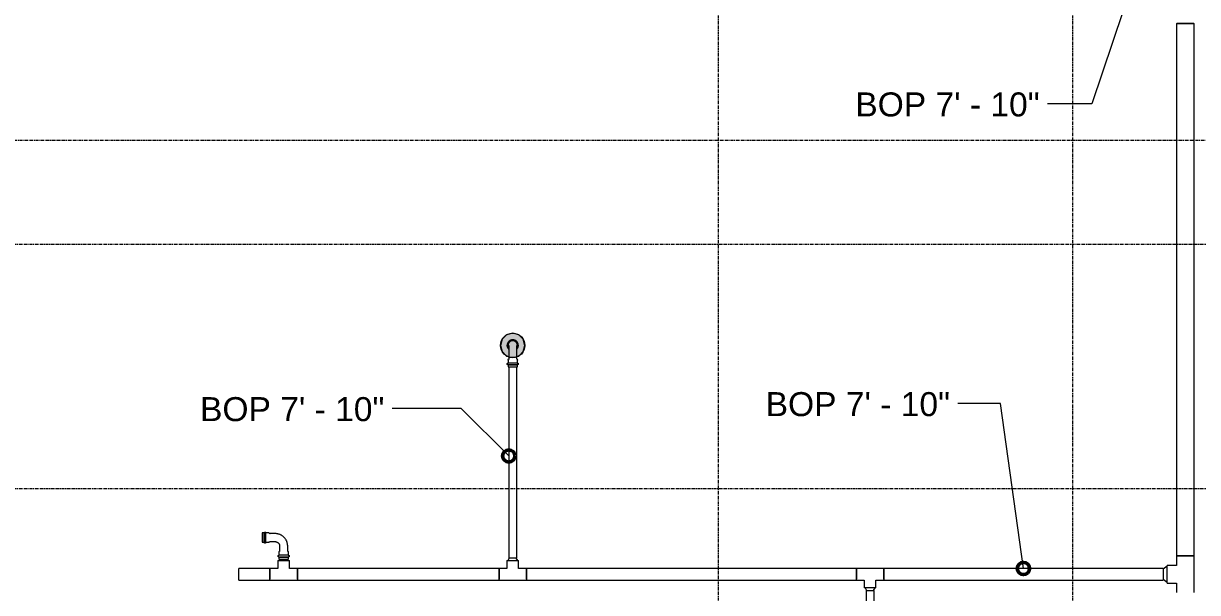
# Model space of a CAD drawing. Header units: inches. Extents: x -3679 to 241, y -496 to 1784.
# Drawn here: x -2124.7 to -1932.5, y 754.9 to 848.2 of the extents above; entities that cross this region are included whole.
import ezdxf

# ---------------------------------------------------------------- set-up
doc = ezdxf.new("R2010")
doc.units = ezdxf.units.IN
doc.header["$MEASUREMENT"] = 0
doc.linetypes.add('Grid Line', pattern=[0.875, 0.5, -0.125, 0.125, -0.125])
for name, color, linetype, lineweight in [('A-ANNO-NOTE', 250, 'Continuous', 9), ('G-ANNO-DIMS', 251, 'Continuous', 9), ('P-PIPE', 1, 'Continuous', 9), ('P-PIPE-CNTR', 1, 'Continuous', 9), ('S-GRID', 8, 'Continuous', 9)]:
    doc.layers.add(name, color=color, linetype=linetype, lineweight=lineweight)
doc.styles.add('Arial', font='arial.ttf', dxfattribs={"height": 3.934132})

# ---------------------------------------------------------------- blocks, each defined once
blk = doc.blocks.new('Victaulic-VicPress316-Elbow 90-45deg Style P568_P571 - Standard-V1-SECOND LEVEL')
at = {"layer": 'P-PIPE'}
for p, q in [((-0.77, 3.52), (-0.77, 3.18)), ((0.77, 3.52), (-0.77, 3.52)), ((-0.77, 3.18), (0.77, 3.18)), ((-0.77, 2.89), (-0.77, 2.44)), ((-0.77, 2.89), (0.77, 2.89)), ((-0.66, 2.28), (-0.66, 1.39)), ((0.66, 1.39), (0.66, 2.28)), ((0.77, 3.18), (0.77, 3.52)), ((0.77, 2.44), (0.77, 2.89)), ((-3.18, 0.77), (-3.52, 0.77)), ((-3.52, 0.77), (-3.52, -0.77)), ((-3.18, -0.77), (-3.18, 0.77)), ((-2.44, 0.77), (-2.89, 0.77)), ((-2.89, -0.77), (-2.89, 0.77)), ((-1.39, 0.66), (-2.28, 0.66)), ((-3.52, -0.77), (-3.18, -0.77)), ((-2.89, -0.77), (-2.44, -0.77)), ((-2.28, -0.66), (-1.39, -0.66))]:
    blk.add_line(p, q, dxfattribs=at)
at = {"layer": 'P-PIPE', "flags": 128}
for points in [[(-0.77, 2.89), (-0.77, 2.89), (-0.78, 2.89), (-0.78, 2.89), (-0.79, 2.89), (-0.8, 2.89), (-0.8, 2.89), (-0.81, 2.9), (-0.81, 2.9), (-0.82, 2.9), (-0.82, 2.9), (-0.83, 2.9), (-0.83, 2.91), (-0.84, 2.91), (-0.84, 2.91), (-0.85, 2.92), (-0.85, 2.92), (-0.86, 2.92), (-0.86, 2.93), (-0.87, 2.93), (-0.87, 2.93), (-0.87, 2.94), (-0.88, 2.94), (-0.88, 2.95), (-0.89, 2.95), (-0.89, 2.96), (-0.89, 2.96), (-0.89, 2.97), (-0.9, 2.97), (-0.9, 2.98), (-0.9, 2.98), (-0.9, 2.99), (-0.91, 2.99), (-0.91, 3), (-0.91, 3.01), (-0.91, 3.01), (-0.91, 3.02), (-0.91, 3.02), (-0.91, 3.03), (-0.91, 3.03), (-0.91, 3.04), (-0.91, 3.05), (-0.91, 3.05), (-0.91, 3.06), (-0.91, 3.06), (-0.91, 3.07), (-0.91, 3.07), (-0.91, 3.08), (-0.9, 3.09), (-0.9, 3.09), (-0.9, 3.1), (-0.9, 3.1), (-0.89, 3.11), (-0.89, 3.11), (-0.89, 3.12), (-0.88, 3.12), (-0.88, 3.13), (-0.88, 3.13), (-0.87, 3.14), (-0.87, 3.14), (-0.86, 3.14), (-0.86, 3.15), (-0.86, 3.15), (-0.85, 3.15), (-0.85, 3.16), (-0.84, 3.16), (-0.84, 3.16), (-0.83, 3.17), (-0.83, 3.17), (-0.82, 3.17), (-0.82, 3.17), (-0.81, 3.17), (-0.8, 3.18), (-0.8, 3.18), (-0.79, 3.18), (-0.79, 3.18), (-0.78, 3.18), (-0.78, 3.18), (-0.77, 3.18), (-0.77, 3.18)], [(0.77, 3.18), (0.77, 3.18), (0.76, 3.18), (0.76, 3.18), (0.76, 3.18), (0.75, 3.18), (0.74, 3.18), (0.74, 3.18), (0.73, 3.18), (0.72, 3.18), (0.71, 3.18), (0.69, 3.18), (0.68, 3.18), (0.67, 3.18), (0.65, 3.18), (0.63, 3.18), (0.61, 3.18), (0.6, 3.18), (0.58, 3.18), (0.56, 3.18), (0.53, 3.18), (0.51, 3.18), (0.49, 3.18), (0.46, 3.18), (0.44, 3.18), (0.41, 3.18), (0.39, 3.18), (0.36, 3.18), (0.33, 3.18), (0.31, 3.18), (0.28, 3.18), (0.25, 3.18), (0.22, 3.18), (0.19, 3.18), (0.16, 3.18), (0.13, 3.18), (0.1, 3.18), (0.07, 3.18), (0.04, 3.18), (0.01, 3.18), (-0.02, 3.18), (-0.05, 3.18), (-0.08, 3.18), (-0.11, 3.18), (-0.14, 3.18), (-0.17, 3.18), (-0.2, 3.18), (-0.23, 3.18), (-0.26, 3.18), (-0.29, 3.18), (-0.32, 3.18), (-0.35, 3.18), (-0.37, 3.18), (-0.4, 3.18), (-0.43, 3.18), (-0.45, 3.18), (-0.48, 3.18), (-0.5, 3.18), (-0.52, 3.18), (-0.54, 3.18), (-0.57, 3.18), (-0.59, 3.18), (-0.6, 3.18), (-0.62, 3.18), (-0.64, 3.18), (-0.66, 3.18), (-0.67, 3.18), (-0.69, 3.18), (-0.7, 3.18), (-0.71, 3.18), (-0.72, 3.18), (-0.73, 3.18), (-0.74, 3.18), (-0.75, 3.18), (-0.75, 3.18), (-0.76, 3.18), (-0.76, 3.18), (-0.77, 3.18), (-0.77, 3.18), (-0.77, 3.18)], [(-0.77, 3.18), (-0.77, 3.18), (-0.76, 3.18), (-0.76, 3.18), (-0.76, 3.18), (-0.75, 3.18), (-0.74, 3.18), (-0.74, 3.18), (-0.73, 3.18)], [(-0.77, 2.89), (-0.77, 2.89), (-0.76, 2.89), (-0.76, 2.89), (-0.76, 2.89), (-0.75, 2.89), (-0.74, 2.89), (-0.74, 2.89), (-0.73, 2.89), (-0.72, 2.89), (-0.71, 2.89), (-0.69, 2.89), (-0.68, 2.89), (-0.67, 2.89), (-0.65, 2.89), (-0.63, 2.89), (-0.61, 2.89), (-0.6, 2.89), (-0.58, 2.89), (-0.56, 2.89), (-0.53, 2.89), (-0.51, 2.89), (-0.49, 2.89), (-0.46, 2.89), (-0.44, 2.89), (-0.41, 2.89), (-0.39, 2.89), (-0.36, 2.89), (-0.33, 2.89), (-0.31, 2.89), (-0.28, 2.89), (-0.25, 2.89), (-0.22, 2.89), (-0.19, 2.89), (-0.16, 2.89), (-0.13, 2.89), (-0.1, 2.89), (-0.07, 2.89), (-0.04, 2.89), (-0.01, 2.89), (0.02, 2.89), (0.05, 2.89), (0.08, 2.89), (0.11, 2.89), (0.14, 2.89), (0.17, 2.89), (0.2, 2.89), (0.23, 2.89), (0.26, 2.89), (0.29, 2.89), (0.32, 2.89), (0.35, 2.89), (0.37, 2.89), (0.4, 2.89), (0.43, 2.89), (0.45, 2.89), (0.48, 2.89), (0.5, 2.89), (0.52, 2.89), (0.54, 2.89), (0.57, 2.89), (0.59, 2.89), (0.6, 2.89), (0.62, 2.89), (0.64, 2.89), (0.66, 2.89), (0.67, 2.89), (0.69, 2.89), (0.7, 2.89), (0.71, 2.89), (0.72, 2.89), (0.73, 2.89), (0.74, 2.89), (0.75, 2.89), (0.75, 2.89), (0.76, 2.89), (0.76, 2.89), (0.77, 2.89), (0.77, 2.89), (0.77, 2.89)], [(-0.72, 2.89), (-0.73, 2.89), (-0.74, 2.89), (-0.75, 2.89), (-0.75, 2.89), (-0.76, 2.89), (-0.76, 2.89), (-0.77, 2.89), (-0.77, 2.89), (-0.77, 2.89)], [(-0.66, 2.22), (-0.67, 2.23), (-0.67, 2.23), (-0.68, 2.24), (-0.69, 2.25), (-0.7, 2.26), (-0.7, 2.27), (-0.71, 2.27), (-0.72, 2.28), (-0.72, 2.29), (-0.73, 2.3), (-0.73, 2.31), (-0.74, 2.32), (-0.74, 2.33), (-0.75, 2.34), (-0.75, 2.35), (-0.76, 2.36), (-0.76, 2.37), (-0.76, 2.38), (-0.76, 2.39), (-0.76, 2.4), (-0.77, 2.42), (-0.77, 2.43), (-0.77, 2.44), (-0.77, 2.44)], [(0.77, 2.44), (0.77, 2.43), (0.77, 2.42), (0.76, 2.41), (0.76, 2.4), (0.76, 2.38), (0.76, 2.37), (0.76, 2.36), (0.75, 2.35), (0.75, 2.34), (0.74, 2.33), (0.74, 2.32), (0.74, 2.31), (0.73, 2.3), (0.72, 2.29), (0.72, 2.29), (0.71, 2.28), (0.71, 2.27), (0.7, 2.26), (0.69, 2.25), (0.68, 2.24), (0.68, 2.24), (0.67, 2.23), (0.66, 2.22), (0.66, 2.22)], [(0.72, 3.18), (0.73, 3.18), (0.74, 3.18), (0.75, 3.18), (0.75, 3.18), (0.76, 3.18), (0.76, 3.18), (0.77, 3.18), (0.77, 3.18), (0.77, 3.18)], [(0.77, 2.89), (0.77, 2.89), (0.76, 2.89), (0.76, 2.89), (0.76, 2.89), (0.75, 2.89), (0.74, 2.89), (0.74, 2.89), (0.73, 2.89)], [(0.77, 3.18), (0.77, 3.18), (0.78, 3.18), (0.78, 3.18), (0.79, 3.18), (0.8, 3.18), (0.8, 3.18), (0.81, 3.18), (0.81, 3.17), (0.82, 3.17), (0.82, 3.17), (0.83, 3.17), (0.83, 3.17), (0.84, 3.16), (0.84, 3.16), (0.85, 3.16), (0.85, 3.15), (0.86, 3.15), (0.86, 3.15), (0.87, 3.14), (0.87, 3.14), (0.87, 3.13), (0.88, 3.13), (0.88, 3.12), (0.89, 3.12), (0.89, 3.11), (0.89, 3.11), (0.89, 3.1), (0.9, 3.1), (0.9, 3.09), (0.9, 3.09), (0.9, 3.08), (0.91, 3.08), (0.91, 3.07), (0.91, 3.07), (0.91, 3.06), (0.91, 3.05), (0.91, 3.05), (0.91, 3.04), (0.91, 3.04), (0.91, 3.03), (0.91, 3.03), (0.91, 3.02), (0.91, 3.01), (0.91, 3.01), (0.91, 3), (0.91, 3), (0.91, 2.99), (0.9, 2.99), (0.9, 2.98), (0.9, 2.98), (0.9, 2.97), (0.89, 2.97), (0.89, 2.96), (0.89, 2.96), (0.88, 2.95), (0.88, 2.95), (0.88, 2.94), (0.87, 2.94), (0.87, 2.93), (0.86, 2.93), (0.86, 2.92), (0.86, 2.92), (0.85, 2.92), (0.85, 2.91), (0.84, 2.91), (0.84, 2.91), (0.83, 2.91), (0.83, 2.9), (0.82, 2.9), (0.82, 2.9), (0.81, 2.9), (0.8, 2.9), (0.8, 2.89), (0.79, 2.89), (0.79, 2.89), (0.78, 2.89), (0.78, 2.89), (0.77, 2.89), (0.77, 2.89)], [(-3.18, 0.77), (-3.18, 0.77), (-3.18, 0.78), (-3.18, 0.78), (-3.18, 0.79), (-3.18, 0.8), (-3.18, 0.8), (-3.18, 0.81), (-3.17, 0.81), (-3.17, 0.82), (-3.17, 0.82), (-3.17, 0.83), (-3.17, 0.83), (-3.16, 0.84), (-3.16, 0.84), (-3.16, 0.85), (-3.15, 0.85), (-3.15, 0.86), (-3.15, 0.86), (-3.14, 0.87), (-3.14, 0.87), (-3.13, 0.87), (-3.13, 0.88), (-3.12, 0.88), (-3.12, 0.89), (-3.11, 0.89), (-3.11, 0.89), (-3.1, 0.89), (-3.1, 0.9), (-3.09, 0.9), (-3.09, 0.9), (-3.08, 0.9), (-3.08, 0.91), (-3.07, 0.91), (-3.07, 0.91), (-3.06, 0.91), (-3.05, 0.91), (-3.05, 0.91), (-3.04, 0.91), (-3.04, 0.91), (-3.03, 0.91), (-3.03, 0.91), (-3.02, 0.91), (-3.01, 0.91), (-3.01, 0.91), (-3, 0.91), (-3, 0.91), (-2.99, 0.91), (-2.99, 0.9), (-2.98, 0.9), (-2.98, 0.9), (-2.97, 0.9), (-2.97, 0.89), (-2.96, 0.89), (-2.96, 0.89), (-2.95, 0.88), (-2.95, 0.88), (-2.94, 0.88), (-2.94, 0.87), (-2.93, 0.87), (-2.93, 0.86), (-2.92, 0.86), (-2.92, 0.86), (-2.92, 0.85), (-2.91, 0.85), (-2.91, 0.84), (-2.91, 0.84), (-2.91, 0.83), (-2.9, 0.83), (-2.9, 0.82), (-2.9, 0.82), (-2.9, 0.81), (-2.9, 0.8), (-2.89, 0.8), (-2.89, 0.79), (-2.89, 0.79), (-2.89, 0.78), (-2.89, 0.78), (-2.89, 0.77), (-2.89, 0.77)], [(-3.18, 0.77), (-3.18, 0.77), (-3.18, 0.76), (-3.18, 0.76), (-3.18, 0.76), (-3.18, 0.75), (-3.18, 0.74), (-3.18, 0.74), (-3.18, 0.73), (-3.18, 0.72), (-3.18, 0.71), (-3.18, 0.69), (-3.18, 0.68), (-3.18, 0.67), (-3.18, 0.65), (-3.18, 0.63), (-3.18, 0.61), (-3.18, 0.6), (-3.18, 0.58), (-3.18, 0.56), (-3.18, 0.53), (-3.18, 0.51), (-3.18, 0.49), (-3.18, 0.46), (-3.18, 0.44), (-3.18, 0.41), (-3.18, 0.39), (-3.18, 0.36), (-3.18, 0.33), (-3.18, 0.31), (-3.18, 0.28), (-3.18, 0.25), (-3.18, 0.22), (-3.18, 0.19), (-3.18, 0.16), (-3.18, 0.13), (-3.18, 0.1), (-3.18, 0.07), (-3.18, 0.04), (-3.18, 0.01), (-3.18, -0.02), (-3.18, -0.05), (-3.18, -0.08), (-3.18, -0.11), (-3.18, -0.14), (-3.18, -0.17), (-3.18, -0.2), (-3.18, -0.23), (-3.18, -0.26), (-3.18, -0.29), (-3.18, -0.32), (-3.18, -0.35), (-3.18, -0.37), (-3.18, -0.4), (-3.18, -0.43), (-3.18, -0.45), (-3.18, -0.48), (-3.18, -0.5), (-3.18, -0.52), (-3.18, -0.54), (-3.18, -0.57), (-3.18, -0.59), (-3.18, -0.6), (-3.18, -0.62), (-3.18, -0.64), (-3.18, -0.66), (-3.18, -0.67), (-3.18, -0.69), (-3.18, -0.7), (-3.18, -0.71), (-3.18, -0.72), (-3.18, -0.73), (-3.18, -0.74), (-3.18, -0.75), (-3.18, -0.75), (-3.18, -0.76), (-3.18, -0.76), (-3.18, -0.77), (-3.18, -0.77), (-3.18, -0.77)], [(-3.18, 0.72), (-3.18, 0.73), (-3.18, 0.74), (-3.18, 0.75), (-3.18, 0.75), (-3.18, 0.76), (-3.18, 0.76), (-3.18, 0.77), (-3.18, 0.77), (-3.18, 0.77)], [(-2.89, -0.77), (-2.89, -0.77), (-2.89, -0.76), (-2.89, -0.76), (-2.89, -0.76), (-2.89, -0.75), (-2.89, -0.74), (-2.89, -0.74), (-2.89, -0.73), (-2.89, -0.72), (-2.89, -0.71), (-2.89, -0.69), (-2.89, -0.68), (-2.89, -0.67), (-2.89, -0.65), (-2.89, -0.63), (-2.89, -0.61), (-2.89, -0.6), (-2.89, -0.58), (-2.89, -0.56), (-2.89, -0.53), (-2.89, -0.51), (-2.89, -0.49), (-2.89, -0.46), (-2.89, -0.44), (-2.89, -0.41), (-2.89, -0.39), (-2.89, -0.36), (-2.89, -0.33), (-2.89, -0.31), (-2.89, -0.28), (-2.89, -0.25), (-2.89, -0.22), (-2.89, -0.19), (-2.89, -0.16), (-2.89, -0.13), (-2.89, -0.1), (-2.89, -0.07), (-2.89, -0.04), (-2.89, -0.01), (-2.89, 0.02), (-2.89, 0.05), (-2.89, 0.08), (-2.89, 0.11), (-2.89, 0.14), (-2.89, 0.17), (-2.89, 0.2), (-2.89, 0.23), (-2.89, 0.26), (-2.89, 0.29), (-2.89, 0.32), (-2.89, 0.35), (-2.89, 0.37), (-2.89, 0.4), (-2.89, 0.43), (-2.89, 0.45), (-2.89, 0.48), (-2.89, 0.5), (-2.89, 0.52), (-2.89, 0.54), (-2.89, 0.57), (-2.89, 0.59), (-2.89, 0.6), (-2.89, 0.62), (-2.89, 0.64), (-2.89, 0.66), (-2.89, 0.67), (-2.89, 0.69), (-2.89, 0.7), (-2.89, 0.71), (-2.89, 0.72), (-2.89, 0.73), (-2.89, 0.74), (-2.89, 0.75), (-2.89, 0.75), (-2.89, 0.76), (-2.89, 0.76), (-2.89, 0.77), (-2.89, 0.77), (-2.89, 0.77)], [(-2.89, 0.77), (-2.89, 0.77), (-2.89, 0.76), (-2.89, 0.76), (-2.89, 0.76), (-2.89, 0.75), (-2.89, 0.74), (-2.89, 0.74), (-2.89, 0.73)], [(-2.44, 0.77), (-2.43, 0.77), (-2.42, 0.77), (-2.41, 0.76), (-2.4, 0.76), (-2.38, 0.76), (-2.37, 0.76), (-2.36, 0.76), (-2.35, 0.75), (-2.34, 0.75), (-2.33, 0.74), (-2.32, 0.74), (-2.31, 0.74), (-2.3, 0.73), (-2.29, 0.72), (-2.29, 0.72), (-2.28, 0.71), (-2.27, 0.71), (-2.26, 0.7), (-2.25, 0.69), (-2.24, 0.68), (-2.24, 0.68), (-2.23, 0.67), (-2.22, 0.66), (-2.22, 0.66)], [(-0.66, 1.39), (-0.66, 1.36), (-0.66, 1.33), (-0.66, 1.3), (-0.67, 1.28), (-0.67, 1.25), (-0.68, 1.22), (-0.69, 1.19), (-0.69, 1.16), (-0.7, 1.13), (-0.72, 1.11), (-0.73, 1.08), (-0.74, 1.05), (-0.75, 1.03), (-0.77, 1), (-0.79, 0.98), (-0.8, 0.95), (-0.82, 0.93), (-0.84, 0.91), (-0.86, 0.89), (-0.88, 0.87), (-0.9, 0.85), (-0.92, 0.83), (-0.95, 0.81), (-0.97, 0.79), (-1, 0.77), (-1.02, 0.76), (-1.05, 0.74), (-1.07, 0.73), (-1.1, 0.72), (-1.13, 0.71), (-1.15, 0.7), (-1.18, 0.69), (-1.21, 0.68), (-1.24, 0.67), (-1.27, 0.67), (-1.3, 0.66), (-1.33, 0.66), (-1.36, 0.66), (-1.39, 0.66), (-1.39, 0.66)], [(-1.39, -0.66), (-1.31, -0.66), (-1.23, -0.65), (-1.15, -0.64), (-1.07, -0.63), (-0.99, -0.62), (-0.91, -0.6), (-0.83, -0.58), (-0.75, -0.55), (-0.67, -0.53), (-0.59, -0.5), (-0.52, -0.46), (-0.45, -0.43), (-0.37, -0.39), (-0.3, -0.34), (-0.24, -0.3), (-0.17, -0.25), (-0.1, -0.2), (-0.04, -0.15), (0.02, -0.09), (0.08, -0.04), (0.13, 0.02), (0.19, 0.09), (0.24, 0.15), (0.29, 0.22), (0.33, 0.29), (0.38, 0.35), (0.42, 0.43), (0.45, 0.5), (0.49, 0.57), (0.52, 0.65), (0.55, 0.73), (0.57, 0.81), (0.59, 0.88), (0.61, 0.96), (0.63, 1.04), (0.64, 1.13), (0.65, 1.21), (0.65, 1.29), (0.66, 1.37), (0.66, 1.39)], [(-3.18, -0.77), (-3.18, -0.77), (-3.18, -0.76), (-3.18, -0.76), (-3.18, -0.76), (-3.18, -0.75), (-3.18, -0.74), (-3.18, -0.74), (-3.18, -0.73)], [(-2.89, -0.77), (-2.89, -0.77), (-2.89, -0.78), (-2.89, -0.78), (-2.89, -0.79), (-2.89, -0.8), (-2.89, -0.8), (-2.9, -0.81), (-2.9, -0.81), (-2.9, -0.82), (-2.9, -0.82), (-2.9, -0.83), (-2.91, -0.83), (-2.91, -0.84), (-2.91, -0.84), (-2.92, -0.85), (-2.92, -0.85), (-2.92, -0.86), (-2.93, -0.86), (-2.93, -0.87), (-2.93, -0.87), (-2.94, -0.87), (-2.94, -0.88), (-2.95, -0.88), (-2.95, -0.89), (-2.96, -0.89), (-2.96, -0.89), (-2.97, -0.89), (-2.97, -0.9), (-2.98, -0.9), (-2.98, -0.9), (-2.99, -0.9), (-2.99, -0.91), (-3, -0.91), (-3.01, -0.91), (-3.01, -0.91), (-3.02, -0.91), (-3.02, -0.91), (-3.03, -0.91), (-3.03, -0.91), (-3.04, -0.91), (-3.05, -0.91), (-3.05, -0.91), (-3.06, -0.91), (-3.06, -0.91), (-3.07, -0.91), (-3.07, -0.91), (-3.08, -0.91), (-3.09, -0.9), (-3.09, -0.9), (-3.1, -0.9), (-3.1, -0.9), (-3.11, -0.89), (-3.11, -0.89), (-3.12, -0.89), (-3.12, -0.88), (-3.13, -0.88), (-3.13, -0.88), (-3.14, -0.87), (-3.14, -0.87), (-3.14, -0.86), (-3.15, -0.86), (-3.15, -0.86), (-3.15, -0.85), (-3.16, -0.85), (-3.16, -0.84), (-3.16, -0.84), (-3.17, -0.83), (-3.17, -0.83), (-3.17, -0.82), (-3.17, -0.82), (-3.17, -0.81), (-3.18, -0.8), (-3.18, -0.8), (-3.18, -0.79), (-3.18, -0.79), (-3.18, -0.78), (-3.18, -0.78), (-3.18, -0.77), (-3.18, -0.77)], [(-2.89, -0.72), (-2.89, -0.73), (-2.89, -0.74), (-2.89, -0.75), (-2.89, -0.75), (-2.89, -0.76), (-2.89, -0.76), (-2.89, -0.77), (-2.89, -0.77), (-2.89, -0.77)], [(-2.22, -0.66), (-2.23, -0.67), (-2.23, -0.67), (-2.24, -0.68), (-2.25, -0.69), (-2.26, -0.7), (-2.27, -0.7), (-2.27, -0.71), (-2.28, -0.72), (-2.29, -0.72), (-2.3, -0.73), (-2.31, -0.73), (-2.32, -0.74), (-2.33, -0.74), (-2.34, -0.75), (-2.35, -0.75), (-2.36, -0.76), (-2.37, -0.76), (-2.38, -0.76), (-2.39, -0.76), (-2.4, -0.76), (-2.42, -0.77), (-2.43, -0.77), (-2.44, -0.77), (-2.44, -0.77)]]:
    blk.add_lwpolyline(points, dxfattribs=at)
blk = doc.blocks.new('Victaulic-VicPress316-Elbow 90-45deg Style P568_P571 - Standard-V2-SECOND LEVEL')
at = {"layer": 'P-PIPE'}
for p, q in [((-3203.7, 731.1), (-3203.7, 730.2)), ((-3202.39, 730.21), (-3202.39, 731.1)), ((-3203.81, 730.05), (-3203.81, 729.6)), ((-3203.05, 729.6), (-3203.81, 729.6)), ((-3203.81, 729.31), (-3203.81, 728.97)), ((-3203.05, 729.31), (-3203.81, 729.31)), ((-3203.81, 728.97), (-3203.05, 728.97)), ((-3202.28, 729.6), (-3203.05, 729.6)), ((-3202.28, 729.31), (-3203.05, 729.31)), ((-3203.05, 728.97), (-3202.28, 728.97)), ((-3202.28, 729.6), (-3202.28, 730.05)), ((-3202.28, 728.97), (-3202.28, 729.31))]:
    blk.add_line(p, q, dxfattribs=at)
at = {"layer": 'P-PIPE', "flags": 128}
for points in [[(-3203.05, 733.4), (-3203.08, 733.4), (-3203.12, 733.4), (-3203.16, 733.4), (-3203.19, 733.39), (-3203.23, 733.38), (-3203.26, 733.38), (-3203.3, 733.37), (-3203.33, 733.36), (-3203.37, 733.34), (-3203.4, 733.33), (-3203.43, 733.32), (-3203.47, 733.3), (-3203.5, 733.28), (-3203.53, 733.26), (-3203.56, 733.24), (-3203.59, 733.22), (-3203.62, 733.2), (-3203.65, 733.18), (-3203.67, 733.15), (-3203.7, 733.13), (-3203.73, 733.1), (-3203.75, 733.07), (-3203.77, 733.04), (-3203.79, 733.01), (-3203.81, 732.98), (-3203.83, 732.95), (-3203.85, 732.92), (-3203.87, 732.89), (-3203.88, 732.85), (-3203.9, 732.82), (-3203.91, 732.79), (-3203.92, 732.75), (-3203.93, 732.72), (-3203.94, 732.68), (-3203.94, 732.65), (-3203.95, 732.61), (-3203.95, 732.57), (-3203.96, 732.54), (-3203.96, 732.5), (-3203.96, 732.46), (-3203.96, 732.43), (-3203.95, 732.39), (-3203.95, 732.35), (-3203.94, 732.32), (-3203.93, 732.28), (-3203.93, 732.25), (-3203.91, 732.21), (-3203.9, 732.18), (-3203.89, 732.14), (-3203.88, 732.11), (-3203.86, 732.08), (-3203.84, 732.05), (-3203.82, 732.01), (-3203.8, 731.98), (-3203.78, 731.95), (-3203.76, 731.92), (-3203.74, 731.9), (-3203.71, 731.87)], [(-3203.05, 733.26), (-3203.08, 733.26), (-3203.11, 733.25), (-3203.14, 733.25), (-3203.17, 733.25), (-3203.2, 733.24), (-3203.23, 733.23), (-3203.26, 733.23), (-3203.29, 733.22), (-3203.32, 733.21), (-3203.34, 733.2), (-3203.37, 733.18), (-3203.4, 733.17), (-3203.43, 733.16), (-3203.45, 733.14), (-3203.48, 733.12), (-3203.5, 733.1), (-3203.53, 733.09), (-3203.55, 733.07), (-3203.57, 733.05), (-3203.6, 733.02), (-3203.62, 733), (-3203.64, 732.98), (-3203.66, 732.95), (-3203.67, 732.93), (-3203.69, 732.9), (-3203.71, 732.88), (-3203.72, 732.85), (-3203.74, 732.82), (-3203.75, 732.8), (-3203.76, 732.77), (-3203.77, 732.74), (-3203.78, 732.71), (-3203.79, 732.68), (-3203.8, 732.65), (-3203.8, 732.62), (-3203.81, 732.59), (-3203.81, 732.56), (-3203.81, 732.53), (-3203.81, 732.5), (-3203.81, 732.47), (-3203.81, 732.44), (-3203.81, 732.41), (-3203.8, 732.38), (-3203.8, 732.35), (-3203.79, 732.32), (-3203.78, 732.29), (-3203.78, 732.26), (-3203.77, 732.23), (-3203.76, 732.2), (-3203.74, 732.17), (-3203.73, 732.14), (-3203.72, 732.12), (-3203.7, 732.1)], [(-3203.7, 732.49), (-3203.7, 732.49), (-3203.7, 732.49), (-3203.7, 732.48), (-3203.7, 732.47), (-3203.7, 732.46), (-3203.7, 732.45), (-3203.7, 732.44), (-3203.7, 732.42), (-3203.7, 732.4), (-3203.7, 732.38), (-3203.7, 732.36), (-3203.7, 732.33), (-3203.7, 732.31), (-3203.7, 732.28), (-3203.7, 732.25), (-3203.7, 732.21), (-3203.7, 732.18), (-3203.7, 732.14), (-3203.7, 732.11), (-3203.7, 732.07), (-3203.7, 732.03), (-3203.7, 731.98), (-3203.7, 731.94), (-3203.7, 731.9), (-3203.7, 731.85), (-3203.7, 731.8), (-3203.7, 731.75), (-3203.7, 731.7), (-3203.7, 731.65), (-3203.7, 731.6), (-3203.7, 731.55), (-3203.7, 731.5), (-3203.7, 731.44), (-3203.7, 731.39), (-3203.7, 731.33), (-3203.7, 731.28), (-3203.7, 731.22), (-3203.7, 731.17), (-3203.7, 731.11), (-3203.7, 731.1)], [(-3202.39, 731.86), (-3202.37, 731.88), (-3202.34, 731.91), (-3202.32, 731.94), (-3202.3, 731.97), (-3202.28, 732), (-3202.26, 732.03), (-3202.24, 732.06), (-3202.23, 732.09), (-3202.21, 732.13), (-3202.2, 732.16), (-3202.18, 732.19), (-3202.17, 732.23), (-3202.16, 732.26), (-3202.15, 732.3), (-3202.15, 732.33), (-3202.14, 732.37), (-3202.14, 732.41), (-3202.14, 732.44), (-3202.13, 732.48), (-3202.13, 732.52), (-3202.14, 732.55), (-3202.14, 732.59), (-3202.14, 732.63), (-3202.15, 732.66), (-3202.16, 732.7), (-3202.17, 732.73), (-3202.18, 732.77), (-3202.19, 732.8), (-3202.2, 732.84), (-3202.22, 732.87), (-3202.23, 732.9), (-3202.25, 732.93), (-3202.27, 732.97), (-3202.29, 733), (-3202.31, 733.03), (-3202.33, 733.06), (-3202.35, 733.08), (-3202.38, 733.11), (-3202.4, 733.14), (-3202.43, 733.16), (-3202.46, 733.19), (-3202.49, 733.21), (-3202.51, 733.23), (-3202.55, 733.25), (-3202.58, 733.27), (-3202.61, 733.29), (-3202.64, 733.31), (-3202.67, 733.32), (-3202.71, 733.34), (-3202.74, 733.35), (-3202.78, 733.36), (-3202.81, 733.37), (-3202.85, 733.38), (-3202.88, 733.39), (-3202.92, 733.39), (-3202.95, 733.4), (-3202.99, 733.4), (-3203.03, 733.4), (-3203.05, 733.4)], [(-3202.39, 732.1), (-3202.37, 732.13), (-3202.36, 732.16), (-3202.34, 732.18), (-3202.33, 732.21), (-3202.32, 732.24), (-3202.31, 732.27), (-3202.3, 732.3), (-3202.3, 732.33), (-3202.29, 732.36), (-3202.29, 732.39), (-3202.28, 732.42), (-3202.28, 732.45), (-3202.28, 732.48), (-3202.28, 732.51), (-3202.28, 732.54), (-3202.28, 732.57), (-3202.29, 732.6), (-3202.29, 732.63), (-3202.3, 732.66), (-3202.31, 732.69), (-3202.32, 732.72), (-3202.33, 732.75), (-3202.34, 732.78), (-3202.35, 732.81), (-3202.36, 732.84), (-3202.38, 732.86), (-3202.39, 732.89), (-3202.41, 732.92), (-3202.43, 732.94), (-3202.44, 732.97), (-3202.46, 732.99), (-3202.48, 733.01), (-3202.51, 733.03), (-3202.53, 733.06), (-3202.55, 733.08), (-3202.58, 733.09), (-3202.6, 733.11), (-3202.62, 733.13), (-3202.65, 733.15), (-3202.68, 733.16), (-3202.7, 733.18), (-3202.73, 733.19), (-3202.76, 733.2), (-3202.79, 733.21), (-3202.82, 733.22), (-3202.85, 733.23), (-3202.88, 733.24), (-3202.91, 733.24), (-3202.94, 733.25), (-3202.97, 733.25), (-3203, 733.26), (-3203.03, 733.26), (-3203.05, 733.26)], [(-3202.39, 731.1), (-3202.39, 731.15), (-3202.39, 731.21), (-3202.39, 731.26), (-3202.39, 731.32), (-3202.39, 731.37), (-3202.39, 731.43), (-3202.39, 731.48), (-3202.39, 731.54), (-3202.39, 731.59), (-3202.39, 731.64), (-3202.39, 731.69), (-3202.39, 731.74), (-3202.39, 731.79), (-3202.39, 731.84), (-3202.39, 731.88), (-3202.39, 731.93), (-3202.39, 731.97), (-3202.39, 732.02), (-3202.39, 732.06), (-3202.39, 732.1), (-3202.39, 732.13), (-3202.39, 732.17), (-3202.39, 732.21), (-3202.39, 732.24), (-3202.39, 732.27), (-3202.39, 732.3), (-3202.39, 732.33), (-3202.39, 732.35), (-3202.39, 732.37), (-3202.39, 732.4), (-3202.39, 732.41), (-3202.39, 732.43), (-3202.39, 732.45), (-3202.39, 732.46), (-3202.39, 732.47), (-3202.39, 732.48), (-3202.39, 732.48), (-3202.39, 732.49), (-3202.39, 732.49), (-3202.39, 732.49)], [(-3203.81, 729.31), (-3203.82, 729.31), (-3203.82, 729.31), (-3203.83, 729.31), (-3203.84, 729.31), (-3203.84, 729.31), (-3203.85, 729.31), (-3203.85, 729.31), (-3203.86, 729.32), (-3203.86, 729.32), (-3203.87, 729.32), (-3203.87, 729.32), (-3203.88, 729.32), (-3203.88, 729.33), (-3203.89, 729.33), (-3203.89, 729.33), (-3203.9, 729.34), (-3203.9, 729.34), (-3203.91, 729.34), (-3203.91, 729.35), (-3203.92, 729.35), (-3203.92, 729.36), (-3203.92, 729.36), (-3203.93, 729.37), (-3203.93, 729.37), (-3203.93, 729.38), (-3203.94, 729.38), (-3203.94, 729.39), (-3203.94, 729.39), (-3203.95, 729.4), (-3203.95, 729.4), (-3203.95, 729.41), (-3203.95, 729.41), (-3203.95, 729.42), (-3203.95, 729.42), (-3203.96, 729.43), (-3203.96, 729.44), (-3203.96, 729.44), (-3203.96, 729.45), (-3203.96, 729.45), (-3203.96, 729.46), (-3203.96, 729.46), (-3203.96, 729.47), (-3203.96, 729.48), (-3203.96, 729.48), (-3203.95, 729.49), (-3203.95, 729.49), (-3203.95, 729.5), (-3203.95, 729.5), (-3203.95, 729.51), (-3203.94, 729.51), (-3203.94, 729.52), (-3203.94, 729.52), (-3203.94, 729.53), (-3203.93, 729.53), (-3203.93, 729.54), (-3203.93, 729.54), (-3203.92, 729.55), (-3203.92, 729.55), (-3203.92, 729.56), (-3203.91, 729.56), (-3203.91, 729.57), (-3203.9, 729.57), (-3203.9, 729.57), (-3203.89, 729.58), (-3203.89, 729.58), (-3203.88, 729.58), (-3203.88, 729.58), (-3203.87, 729.59), (-3203.87, 729.59), (-3203.86, 729.59), (-3203.86, 729.59), (-3203.85, 729.59), (-3203.84, 729.6), (-3203.84, 729.6), (-3203.83, 729.6), (-3203.83, 729.6), (-3203.82, 729.6), (-3203.82, 729.6), (-3203.81, 729.6)], [(-3203.81, 730.05), (-3203.81, 730.06), (-3203.81, 730.07), (-3203.81, 730.08), (-3203.81, 730.09), (-3203.81, 730.11), (-3203.8, 730.12), (-3203.8, 730.13), (-3203.8, 730.14), (-3203.8, 730.15), (-3203.79, 730.16), (-3203.79, 730.17), (-3203.78, 730.18), (-3203.78, 730.19), (-3203.77, 730.2), (-3203.76, 730.2), (-3203.76, 730.21), (-3203.75, 730.22), (-3203.74, 730.23), (-3203.74, 730.24), (-3203.73, 730.25), (-3203.72, 730.25), (-3203.71, 730.26), (-3203.71, 730.27), (-3203.7, 730.27)], [(-3203.05, 729.6), (-3203.08, 729.6), (-3203.11, 729.6), (-3203.14, 729.6), (-3203.17, 729.6), (-3203.2, 729.6), (-3203.23, 729.6), (-3203.26, 729.6), (-3203.29, 729.6), (-3203.32, 729.6), (-3203.34, 729.6), (-3203.37, 729.6), (-3203.4, 729.6), (-3203.43, 729.6), (-3203.45, 729.6), (-3203.48, 729.6), (-3203.5, 729.6), (-3203.53, 729.6), (-3203.55, 729.6), (-3203.57, 729.6), (-3203.6, 729.6), (-3203.62, 729.6), (-3203.64, 729.6), (-3203.66, 729.6), (-3203.67, 729.6), (-3203.69, 729.6), (-3203.71, 729.6), (-3203.72, 729.6), (-3203.74, 729.6), (-3203.75, 729.6), (-3203.76, 729.6), (-3203.77, 729.6), (-3203.78, 729.6), (-3203.79, 729.6), (-3203.8, 729.6), (-3203.8, 729.6), (-3203.81, 729.6), (-3203.81, 729.6), (-3203.81, 729.6), (-3203.81, 729.6), (-3203.81, 729.6)], [(-3203.81, 729.6), (-3203.81, 729.6), (-3203.81, 729.6), (-3203.81, 729.6), (-3203.8, 729.6), (-3203.8, 729.6), (-3203.79, 729.6), (-3203.78, 729.6), (-3203.77, 729.6)], [(-3203.77, 729.31), (-3203.78, 729.31), (-3203.79, 729.31), (-3203.8, 729.31), (-3203.8, 729.31), (-3203.81, 729.31), (-3203.81, 729.31), (-3203.81, 729.31), (-3203.81, 729.31), (-3203.81, 729.31)], [(-3203.81, 729.31), (-3203.81, 729.31), (-3203.81, 729.31), (-3203.81, 729.31), (-3203.8, 729.31), (-3203.8, 729.31), (-3203.79, 729.31), (-3203.78, 729.31), (-3203.77, 729.31), (-3203.76, 729.31), (-3203.75, 729.31), (-3203.74, 729.31), (-3203.73, 729.31), (-3203.71, 729.31), (-3203.7, 729.31), (-3203.68, 729.31), (-3203.66, 729.31), (-3203.64, 729.31), (-3203.62, 729.31), (-3203.6, 729.31), (-3203.58, 729.31), (-3203.56, 729.31), (-3203.53, 729.31), (-3203.51, 729.31), (-3203.49, 729.31), (-3203.46, 729.31), (-3203.43, 729.31), (-3203.41, 729.31), (-3203.38, 729.31), (-3203.35, 729.31), (-3203.32, 729.31), (-3203.29, 729.31), (-3203.27, 729.31), (-3203.24, 729.31), (-3203.21, 729.31), (-3203.18, 729.31), (-3203.15, 729.31), (-3203.12, 729.31), (-3203.08, 729.31), (-3203.05, 729.31), (-3203.05, 729.31)], [(-3202.28, 729.6), (-3202.28, 729.6), (-3202.28, 729.6), (-3202.29, 729.6), (-3202.29, 729.6), (-3202.29, 729.6), (-3202.3, 729.6), (-3202.31, 729.6), (-3202.32, 729.6), (-3202.33, 729.6), (-3202.34, 729.6), (-3202.35, 729.6), (-3202.37, 729.6), (-3202.38, 729.6), (-3202.4, 729.6), (-3202.41, 729.6), (-3202.43, 729.6), (-3202.45, 729.6), (-3202.47, 729.6), (-3202.49, 729.6), (-3202.51, 729.6), (-3202.53, 729.6), (-3202.56, 729.6), (-3202.58, 729.6), (-3202.61, 729.6), (-3202.63, 729.6), (-3202.66, 729.6), (-3202.68, 729.6), (-3202.71, 729.6), (-3202.74, 729.6), (-3202.77, 729.6), (-3202.8, 729.6), (-3202.83, 729.6), (-3202.86, 729.6), (-3202.89, 729.6), (-3202.92, 729.6), (-3202.95, 729.6), (-3202.98, 729.6), (-3203.01, 729.6), (-3203.04, 729.6), (-3203.05, 729.6)], [(-3203.05, 729.31), (-3203.02, 729.31), (-3202.98, 729.31), (-3202.95, 729.31), (-3202.92, 729.31), (-3202.89, 729.31), (-3202.86, 729.31), (-3202.83, 729.31), (-3202.8, 729.31), (-3202.78, 729.31), (-3202.75, 729.31), (-3202.72, 729.31), (-3202.69, 729.31), (-3202.67, 729.31), (-3202.64, 729.31), (-3202.61, 729.31), (-3202.59, 729.31), (-3202.56, 729.31), (-3202.54, 729.31), (-3202.52, 729.31), (-3202.5, 729.31), (-3202.48, 729.31), (-3202.46, 729.31), (-3202.44, 729.31), (-3202.42, 729.31), (-3202.4, 729.31), (-3202.39, 729.31), (-3202.37, 729.31), (-3202.36, 729.31), (-3202.34, 729.31), (-3202.33, 729.31), (-3202.32, 729.31), (-3202.31, 729.31), (-3202.3, 729.31), (-3202.3, 729.31), (-3202.29, 729.31), (-3202.29, 729.31), (-3202.28, 729.31), (-3202.28, 729.31), (-3202.28, 729.31), (-3202.28, 729.31)], [(-3202.39, 730.27), (-3202.38, 730.26), (-3202.37, 730.26), (-3202.36, 730.25), (-3202.36, 730.24), (-3202.35, 730.23), (-3202.34, 730.22), (-3202.33, 730.22), (-3202.33, 730.21), (-3202.32, 730.2), (-3202.32, 730.19), (-3202.31, 730.18), (-3202.31, 730.17), (-3202.3, 730.16), (-3202.3, 730.15), (-3202.29, 730.14), (-3202.29, 730.13), (-3202.29, 730.12), (-3202.29, 730.11), (-3202.28, 730.1), (-3202.28, 730.09), (-3202.28, 730.07), (-3202.28, 730.06), (-3202.28, 730.05), (-3202.28, 730.05)], [(-3202.32, 729.6), (-3202.31, 729.6), (-3202.3, 729.6), (-3202.3, 729.6), (-3202.29, 729.6), (-3202.29, 729.6), (-3202.28, 729.6), (-3202.28, 729.6), (-3202.28, 729.6), (-3202.28, 729.6)], [(-3202.28, 729.31), (-3202.28, 729.31), (-3202.28, 729.31), (-3202.29, 729.31), (-3202.29, 729.31), (-3202.29, 729.31), (-3202.3, 729.31), (-3202.31, 729.31), (-3202.32, 729.31)], [(-3202.28, 729.6), (-3202.27, 729.6), (-3202.27, 729.6), (-3202.26, 729.6), (-3202.26, 729.6), (-3202.25, 729.6), (-3202.24, 729.6), (-3202.24, 729.59), (-3202.23, 729.59), (-3202.23, 729.59), (-3202.22, 729.59), (-3202.22, 729.59), (-3202.21, 729.58), (-3202.21, 729.58), (-3202.2, 729.58), (-3202.2, 729.57), (-3202.19, 729.57), (-3202.19, 729.57), (-3202.18, 729.56), (-3202.18, 729.56), (-3202.18, 729.56), (-3202.17, 729.55), (-3202.17, 729.55), (-3202.16, 729.54), (-3202.16, 729.54), (-3202.16, 729.53), (-3202.15, 729.53), (-3202.15, 729.52), (-3202.15, 729.52), (-3202.15, 729.51), (-3202.14, 729.51), (-3202.14, 729.5), (-3202.14, 729.5), (-3202.14, 729.49), (-3202.14, 729.48), (-3202.14, 729.48), (-3202.14, 729.47), (-3202.13, 729.47), (-3202.13, 729.46), (-3202.13, 729.46), (-3202.13, 729.45), (-3202.13, 729.44), (-3202.13, 729.44), (-3202.14, 729.43), (-3202.14, 729.43), (-3202.14, 729.42), (-3202.14, 729.42), (-3202.14, 729.41), (-3202.14, 729.4), (-3202.14, 729.4), (-3202.15, 729.39), (-3202.15, 729.39), (-3202.15, 729.38), (-3202.16, 729.38), (-3202.16, 729.37), (-3202.16, 729.37), (-3202.17, 729.36), (-3202.17, 729.36), (-3202.17, 729.35), (-3202.18, 729.35), (-3202.18, 729.35), (-3202.19, 729.34), (-3202.19, 729.34), (-3202.19, 729.34), (-3202.2, 729.33), (-3202.2, 729.33), (-3202.21, 729.33), (-3202.21, 729.32), (-3202.22, 729.32), (-3202.23, 729.32), (-3202.23, 729.32), (-3202.24, 729.32), (-3202.24, 729.31), (-3202.25, 729.31), (-3202.25, 729.31), (-3202.26, 729.31), (-3202.26, 729.31), (-3202.27, 729.31), (-3202.28, 729.31), (-3202.28, 729.31)]]:
    blk.add_lwpolyline(points, dxfattribs=at)

msp = doc.modelspace()

# ---------------------------------------------------------------- hatches: boundary and pattern name
at = {"layer": 'A-ANNO-NOTE'}
msp.add_hatch(color=256, dxfattribs=at).paths.add_polyline_path([(-2044.64, 793.43), (-2043.64, 793.69), (-2042.9, 794.43), (-2042.64, 795.43), (-2042.9, 796.43), (-2043.64, 797.16), (-2044.64, 797.43), (-2045.64, 797.16), (-2046.37, 796.43), (-2046.64, 795.43), (-2046.37, 794.43), (-2045.64, 793.69)], flags=0)
h = msp.add_hatch(color=256, dxfattribs=at)
edge = h.paths.add_edge_path(flags=0)
edge.add_arc((-2044.64, 795.43), 2, 0, 360)

# ---------------------------------------------------------------- linework, layer by layer
for p, q in [((-2046.37, 796.43), (-2046.64, 795.43)), ((-2045.64, 797.16), (-2046.37, 796.43)), ((-2044.64, 797.43), (-2045.64, 797.16)), ((-2043.64, 797.16), (-2044.64, 797.43)), ((-2042.9, 796.43), (-2043.64, 797.16)), ((-2042.64, 795.43), (-2042.9, 796.43)), ((-2046.64, 795.43), (-2046.37, 794.43)), ((-2046.37, 794.43), (-2045.64, 793.69)), ((-2043.64, 793.69), (-2042.9, 794.43)), ((-2042.9, 794.43), (-2042.64, 795.43)), ((-2045.64, 793.69), (-2044.64, 793.43)), ((-2044.64, 793.43), (-2043.64, 793.69))]:
    msp.add_line(p, q, dxfattribs=at)
msp.add_circle((-2044.64, 795.43), 2, dxfattribs=at)
at = {"layer": 'G-ANNO-DIMS'}
for p, q in [((-1944.69, 850.22), (-1949.84, 835.01)), ((-1949.84, 835.01), (-1957.09, 835.01)), ((-2053.06, 785.08), (-2064.37, 785.08)), ((-2045.29, 777.31), (-2053.06, 785.08)), ((-1964.8, 785.9), (-1971.77, 785.9)), ((-1961.03, 758.88), (-1964.8, 785.9))]:
    msp.add_line(p, q, dxfattribs=at)
at = {"layer": 'G-ANNO-DIMS', "lineweight": 50}
for centre in [(-2045.29, 777.31), (-1961.03, 758.88)]:
    msp.add_circle(centre, 1, dxfattribs=at)
at = {"layer": 'P-PIPE'}
for p, q in [((-1935.94, 848.18), (-1935.94, 760.92)), ((-1935.94, 848.18), (-1935.22, 848.18)), ((-1935.75, 848.18), (-1935.89, 848.18)), ((-1935.52, 848.18), (-1935.74, 848.18)), ((-1935.22, 848.18), (-1935.52, 848.18)), ((-1934.87, 848.18), (-1935.22, 848.18)), ((-1935.22, 848.18), (-1933.06, 848.18)), ((-1934.13, 848.18), (-1934.87, 848.18)), ((-1933.78, 848.18), (-1934.13, 848.18)), ((-1933.48, 848.18), (-1933.78, 848.18)), ((-1933.26, 848.18), (-1933.48, 848.18)), ((-1933.11, 848.18), (-1933.25, 848.18)), ((-1933.06, 760.92), (-1933.06, 848.18)), ((-2045.29, 791.91), (-2045.29, 760.58)), ((-2043.98, 760.58), (-2043.98, 791.91)), ((-2083.09, 760.17), (-2083.09, 758.88)), ((-2083.09, 760.17), (-2081.18, 760.17)), ((-2082.8, 760.41), (-2082.95, 760.17)), ((-2081.32, 760.17), (-2081.47, 760.41)), ((-2081.18, 758.88), (-2081.18, 760.17)), ((-2045.59, 760.17), (-2045.59, 758.88)), ((-2045.59, 760.17), (-2043.68, 760.17)), ((-2045.2, 760.58), (-2045.45, 760.17)), ((-2043.98, 760.58), (-2045.29, 760.58)), ((-2043.82, 760.17), (-2044.07, 760.58)), ((-2043.68, 758.88), (-2043.68, 760.17)), ((-1935.94, 759.36), (-1937.49, 759.36)), ((-1937.49, 756.49), (-1937.49, 759.36)), ((-1935.22, 760.92), (-1935.94, 760.92)), ((-1935.94, 760.92), (-1935.94, 759.36)), ((-1935.89, 760.92), (-1935.75, 760.92)), ((-1935.74, 760.92), (-1935.52, 760.92)), ((-1935.52, 760.92), (-1935.22, 760.92)), ((-1933.06, 760.92), (-1935.22, 760.92)), ((-1935.22, 760.92), (-1934.87, 760.92)), ((-1934.87, 760.92), (-1934.13, 760.92)), ((-1934.13, 760.92), (-1933.78, 760.92)), ((-1933.78, 760.92), (-1933.48, 760.92)), ((-1933.48, 760.92), (-1933.26, 760.92)), ((-1933.25, 760.92), (-1933.11, 760.92)), ((-1933.06, 754.93), (-1933.06, 760.92)), ((-2084.38, 758.88), (-2089.5, 758.88)), ((-2089.5, 756.98), (-2089.5, 758.88)), ((-2083.09, 758.88), (-2084.38, 758.88)), ((-2084.38, 756.97), (-2084.38, 758.88)), ((-2084.38, 758.75), (-2084.38, 758.6)), ((-2084.38, 758.6), (-2084.38, 758.4)), ((-2084.38, 758.4), (-2084.38, 758.17)), ((-2084.38, 758.17), (-2084.38, 757.68)), ((-2084.38, 757.68), (-2084.38, 757.45)), ((-2084.38, 757.45), (-2084.38, 757.25)), ((-2079.89, 758.88), (-2081.18, 758.88)), ((-2079.89, 758.88), (-2079.89, 756.97)), ((-2046.88, 758.88), (-2079.89, 758.88)), ((-2079.89, 758.6), (-2079.89, 758.75)), ((-2079.89, 758.4), (-2079.89, 758.6)), ((-2079.89, 758.17), (-2079.89, 758.4)), ((-2079.89, 757.68), (-2079.89, 758.17)), ((-2079.89, 757.45), (-2079.89, 757.68)), ((-2079.89, 757.25), (-2079.89, 757.45)), ((-2045.59, 758.88), (-2046.88, 758.88)), ((-2046.88, 756.97), (-2046.88, 758.88)), ((-2046.88, 758.75), (-2046.88, 758.6)), ((-2046.88, 758.6), (-2046.88, 758.4)), ((-2046.88, 758.4), (-2046.88, 758.17)), ((-2046.88, 758.17), (-2046.88, 757.68)), ((-2046.88, 757.68), (-2046.88, 757.45)), ((-2046.88, 757.45), (-2046.88, 757.25)), ((-2042.39, 758.88), (-2043.68, 758.88)), ((-2042.39, 758.88), (-2042.39, 756.97)), ((-1988.38, 758.88), (-2042.39, 758.88)), ((-2042.39, 758.6), (-2042.39, 758.75)), ((-2042.39, 758.4), (-2042.39, 758.6)), ((-2042.39, 758.17), (-2042.39, 758.4)), ((-2042.39, 757.68), (-2042.39, 758.17)), ((-2042.39, 757.45), (-2042.39, 757.68)), ((-2042.39, 757.25), (-2042.39, 757.45)), ((-1983.89, 758.88), (-1988.38, 758.88)), ((-1988.38, 756.97), (-1988.38, 758.88)), ((-1988.38, 758.75), (-1988.38, 758.6)), ((-1988.38, 758.6), (-1988.38, 758.4)), ((-1988.38, 758.4), (-1988.38, 758.17)), ((-1988.38, 758.17), (-1988.38, 757.68)), ((-1988.38, 757.68), (-1988.38, 757.45)), ((-1988.38, 757.45), (-1988.38, 757.25)), ((-1938.15, 758.88), (-1983.89, 758.88)), ((-1983.89, 758.88), (-1983.89, 756.97)), ((-1983.89, 758.6), (-1983.89, 758.75)), ((-1983.89, 758.4), (-1983.89, 758.6)), ((-1983.89, 758.17), (-1983.89, 758.4)), ((-1983.89, 757.68), (-1983.89, 758.17)), ((-1983.89, 757.45), (-1983.89, 757.68)), ((-1983.89, 757.25), (-1983.89, 757.45)), ((-1937.49, 759.24), (-1938.15, 758.74)), ((-1938.15, 758.88), (-1938.15, 756.98)), ((-2089.5, 756.98), (-2084.38, 756.98)), ((-2084.38, 757.25), (-2084.38, 757.1)), ((-2084.38, 756.97), (-2079.89, 756.97)), ((-2079.89, 757.1), (-2079.89, 757.25)), ((-2079.89, 756.98), (-2046.88, 756.98)), ((-2046.88, 757.25), (-2046.88, 757.1)), ((-2046.88, 756.97), (-2042.39, 756.97)), ((-2042.39, 757.1), (-2042.39, 757.25)), ((-2042.39, 756.98), (-1988.38, 756.98)), ((-1988.38, 757.25), (-1988.38, 757.1)), ((-1988.38, 756.97), (-1987.09, 756.97)), ((-1987.09, 756.97), (-1987.09, 755.68)), ((-1985.18, 755.68), (-1987.09, 755.68)), ((-1986.95, 755.68), (-1986.7, 755.27)), ((-1985.57, 755.27), (-1985.32, 755.68)), ((-1985.18, 756.97), (-1983.89, 756.97)), ((-1985.18, 755.68), (-1985.18, 756.97)), ((-1983.89, 757.1), (-1983.89, 757.25)), ((-1983.89, 756.98), (-1938.15, 756.98)), ((-1938.15, 757.11), (-1937.49, 756.61)), ((-1937.49, 756.49), (-1935.94, 756.49)), ((-1935.94, 756.49), (-1935.94, 754.93)), ((-1986.79, 755.27), (-1986.79, 723.42)), ((-1986.79, 755.27), (-1985.48, 755.27)), ((-1985.48, 723.42), (-1985.48, 755.27))]:
    msp.add_line(p, q, dxfattribs=at)
at = {"layer": 'P-PIPE-CNTR'}
for p, q in [((-2044.64, 796.16), (-2044.64, 796.43)), ((-2045.64, 795.43), (-2045.37, 795.43)), ((-2043.9, 795.43), (-2043.64, 795.43))]:
    msp.add_line(p, q, dxfattribs=at)
at = {"layer": 'S-GRID', "linetype": 'Grid Line'}
for p, q in [((-2011, 1771.74), (-2011, -484.26)), ((-1953, 1771.74), (-1953, -484.26)), ((228, 829), (-3666.39, 829)), ((-3666.39, 812), (228, 812)), ((-3666.39, 772), (228, 772))]:
    msp.add_line(p, q, dxfattribs=at)

# ---------------------------------------------------------------- block references
at = {"layer": 'P-PIPE'}
msp.add_blockref('Victaulic-VicPress316-Elbow 90-45deg Style P568_P571 - Standard-V2-SECOND LEVEL', (1158.41, 62.94), dxfattribs=at)
at = {"layer": 'P-PIPE', "rotation": 90}
msp.add_blockref('Victaulic-VicPress316-Elbow 90-45deg Style P568_P571 - Standard-V1-SECOND LEVEL', (-2082.14, 763.93), dxfattribs=at)

# ---------------------------------------------------------------- texts
at = {"layer": 'G-ANNO-DIMS', "char_height": 3.9341, "width": 35.952, "attachment_point": 1, "line_spacing_factor": 0.938532, "style": 'Arial'}
for insert in [(-1988.55, 836.88), (-2095.83, 786.95), (-2003.23, 787.77)]:
    msp.add_mtext('BOP 7\' - 10"', dxfattribs=dict(at, insert=insert))

doc.saveas('drawing.dxf')
